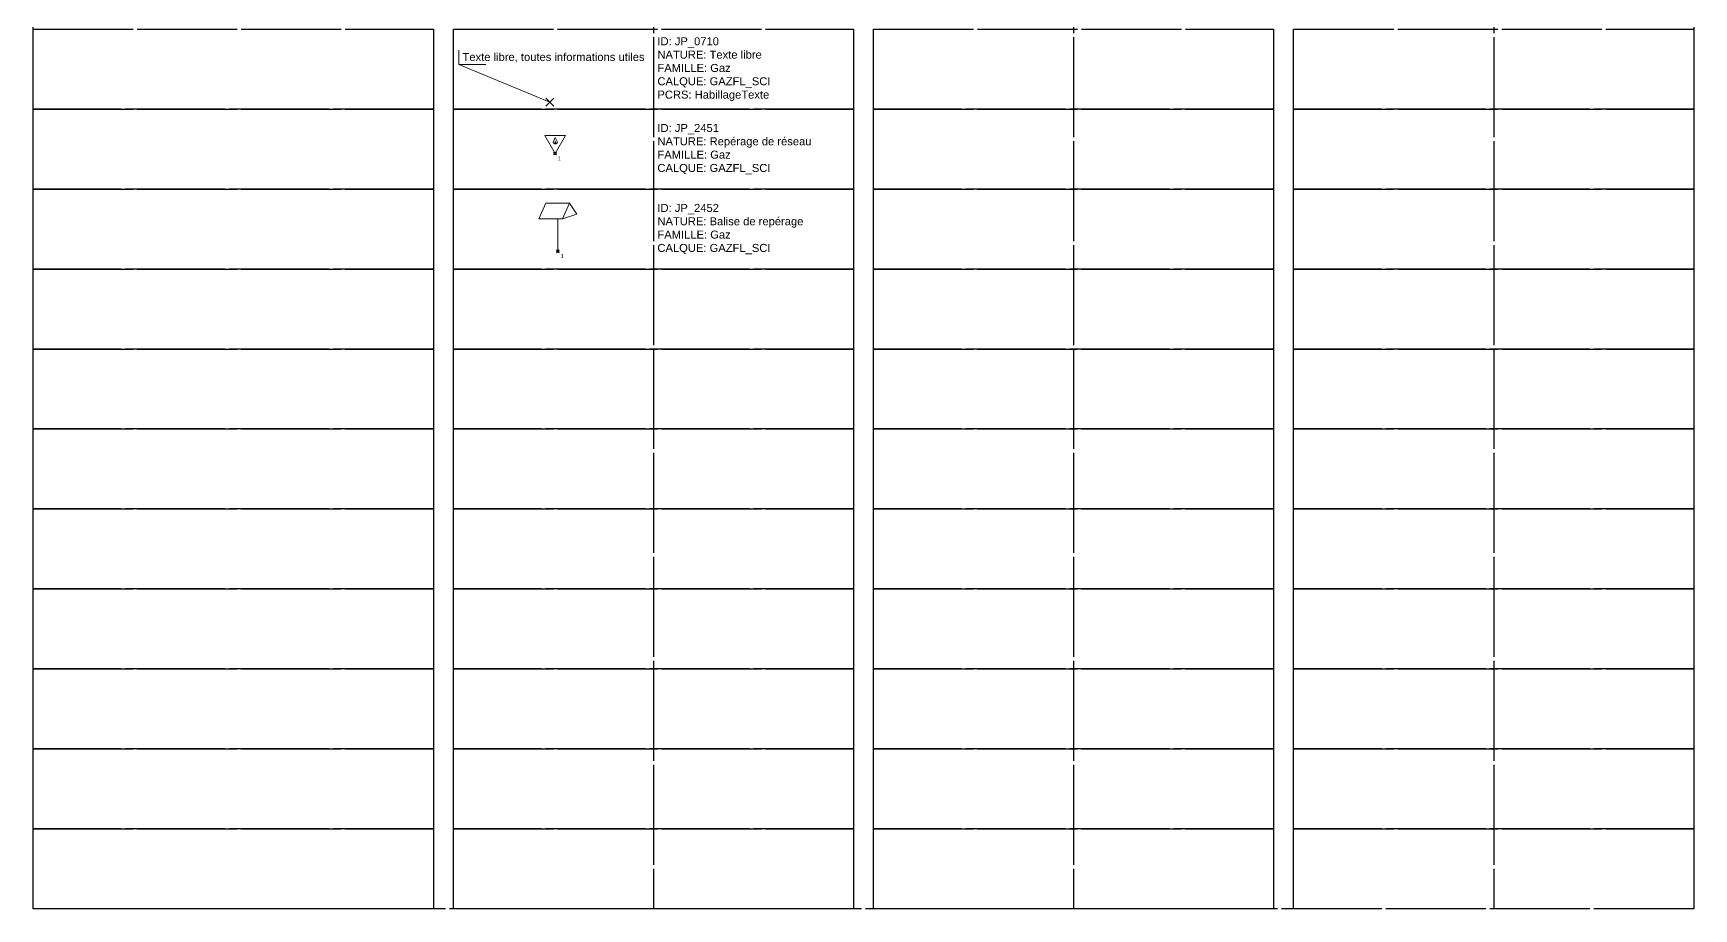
# Model space of a CAD drawing. Header units: metres. Extents: x 3067 to 3319, y 1703 to 1914.
# Drawn here: x 3235.05 to 3276.55, y 1810.56 to 1832.46 of the extents above; entities that cross this region are included whole.
import ezdxf

# ---------------------------------------------------------------- set-up
doc = ezdxf.new("R2010")
doc.units = ezdxf.units.M
doc.header["$PDMODE"] = 3
doc.header["$PDSIZE"] = 0.1
doc.linetypes.add('Socle_Continu', pattern=[2.5, 2.5, 0])
doc.layers.get('0').update_dxf_attribs({"lineweight": 30})
for name, color, linetype, lineweight in [('1', 7, 'Socle_Continu', 30), ('3_sens et nbr de points', 7, 'Socle_Continu', 5), ('GAZFL_SCI', 40, 'Socle_Continu', 13)]:
    doc.layers.add(name, color=color, linetype=linetype, lineweight=lineweight)
doc.styles.get("Standard").update_dxf_attribs({"font": 'arial.ttf'})

# ---------------------------------------------------------------- blocks, each defined once
blk = doc.blocks.new('*U271')
at = {"layer": 'GAZFL_SCI', "linetype": 'Socle_Continu'}
blk.add_line((-2.269, 0.943), (0, 0), dxfattribs=at)
at = {"layer": 'GAZFL_SCI', "linetype": 'Socle_Continu', "flags": 128}
blk.add_lwpolyline([(-1.596, 0.943), (-2.269, 0.943), (-2.269, 1.3)], dxfattribs=at)
at = {"layer": 'GAZFL_SCI', "linetype": 'Socle_Continu'}
blk.add_point((0, 0), dxfattribs=at)
blk.add_attdef('TXT', (-2.181, 1.03), '', height=0.2, dxfattribs=at)
at = {"layer": 'GAZFL_SCI', "linetype": 'Socle_Continu', "flags": 9}
for tag, p in [('NATURE', (1.967, -0.177)), ('ID', (1.967, 0.144)), ('FAMILLE', (1.967, -0.499)), ('CALQUE', (1.967, -0.82)), ('PCRS', (1.967, -1.141))]:
    blk.add_attdef(tag, p, '', height=0.2, dxfattribs=at)
blk = doc.blocks.new('JP_2451')
at = {"layer": 'GAZFL_SCI', "linetype": 'Socle_Continu'}
h = blk.add_hatch(color=256, dxfattribs=at)
edge = h.paths.add_edge_path()
edge.add_line((0.004, 0.33), (-0.019, 0.278))
edge.add_line((-0.019, 0.278), (-0.019, 0.272))
edge.add_ellipse((0.004, 0.274), major_axis=(-0.0234, 0), ratio=0.758629, start_angle=4.1368, end_angle=175.8632)
edge.add_line((0.028, 0.272), (0.028, 0.278))
edge.add_line((0.028, 0.278), (0.004, 0.33))
at = {"layer": 'GAZFL_SCI', "linetype": 'Socle_Continu', "flags": 128}
blk.add_lwpolyline([(-0.26, 0.45), (0.26, 0.45), (0, 0)], close=True, dxfattribs=at)
at = {"layer": 'GAZFL_SCI', "linetype": 'Socle_Continu'}
blk.add_lwpolyline([(0.055, 0.278), (0.055, 0.291), (0.004, 0.401), (-0.047, 0.291), (-0.047, 0.278, 0.066358), (-0.044, 0.271, 0.1059), (-0.032, 0.258, 0.086348), (-0.016, 0.249, 0.076263), (0.004, 0.246, 0.076263), (0.025, 0.249, 0.086348), (0.041, 0.258, 0.1059), (0.052, 0.271, 0.066358)], format="xyb", close=True, dxfattribs=at)
at = {"layer": 'GAZFL_SCI', "linetype": 'Socle_Continu', "flags": 9}
for tag, p in [('ID', (0.773, 0.677)), ('NATURE', (0.773, 0.356)), ('FAMILLE', (0.773, 0.035)), ('CALQUE', (0.773, -0.287))]:
    blk.add_attdef(tag, p, '', height=0.2, dxfattribs=at)
blk = doc.blocks.new('JP_2452')
at = {"layer": 'GAZFL_SCI', "linetype": 'Socle_Continu'}
for p, q in [((0.475, 0.926), (0.116, 0.816)), ((0, 0.816), (0, 0))]:
    blk.add_line(p, q, dxfattribs=at)
blk.add_lwpolyline([(0.296, 1.207), (-0.296, 1.207), (-0.475, 0.816), (0.116, 0.816)], close=True, dxfattribs=at)
at = {"layer": 'GAZFL_SCI', "linetype": 'Socle_Continu', "flags": 128}
blk.add_lwpolyline([(0.296, 1.207), (0.475, 0.926)], dxfattribs=at)
at = {"layer": 'GAZFL_SCI', "linetype": 'Socle_Continu', "flags": 9}
for tag, p in [('NATURE', (1.154, 0.687)), ('ID', (1.154, 1.008)), ('FAMILLE', (1.154, 0.366)), ('CALQUE', (1.154, 0.044))]:
    blk.add_attdef(tag, p, '', height=0.2, dxfattribs=at)

msp = doc.modelspace()

# ---------------------------------------------------------------- linework, layer by layer
at = {"linetype": 'Socle_Continu'}
for p, q in [((3250.549, 1850.56), (3250.549, 1810.56)), ((3261.049, 1850.56), (3261.049, 1810.56)), ((3271.549, 1850.56), (3271.549, 1810.56))]:
    msp.add_line(p, q, dxfattribs=at)
for points in [[(3235.049, 1832.56), (3245.049, 1832.56), (3245.049, 1830.56), (3235.049, 1830.56)], [(3245.549, 1832.56), (3255.549, 1832.56), (3255.549, 1830.56), (3245.549, 1830.56)], [(3256.049, 1832.56), (3266.049, 1832.56), (3266.049, 1830.56), (3256.049, 1830.56)], [(3266.549, 1832.56), (3276.549, 1832.56), (3276.549, 1830.56), (3266.549, 1830.56)], [(3235.049, 1830.56), (3245.049, 1830.56), (3245.049, 1828.56), (3235.049, 1828.56)], [(3245.549, 1830.56), (3255.549, 1830.56), (3255.549, 1828.56), (3245.549, 1828.56)], [(3256.049, 1830.56), (3266.049, 1830.56), (3266.049, 1828.56), (3256.049, 1828.56)], [(3266.549, 1830.56), (3276.549, 1830.56), (3276.549, 1828.56), (3266.549, 1828.56)], [(3235.049, 1828.56), (3245.049, 1828.56), (3245.049, 1826.56), (3235.049, 1826.56)], [(3245.549, 1828.56), (3255.549, 1828.56), (3255.549, 1826.56), (3245.549, 1826.56)], [(3256.049, 1828.56), (3266.049, 1828.56), (3266.049, 1826.56), (3256.049, 1826.56)], [(3266.549, 1828.56), (3276.549, 1828.56), (3276.549, 1826.56), (3266.549, 1826.56)], [(3235.049, 1826.56), (3245.049, 1826.56), (3245.049, 1824.56), (3235.049, 1824.56)], [(3245.549, 1826.56), (3255.549, 1826.56), (3255.549, 1824.56), (3245.549, 1824.56)], [(3256.049, 1826.56), (3266.049, 1826.56), (3266.049, 1824.56), (3256.049, 1824.56)], [(3266.549, 1826.56), (3276.549, 1826.56), (3276.549, 1824.56), (3266.549, 1824.56)], [(3235.049, 1824.56), (3245.049, 1824.56), (3245.049, 1822.56), (3235.049, 1822.56)], [(3245.549, 1824.56), (3255.549, 1824.56), (3255.549, 1822.56), (3245.549, 1822.56)], [(3256.049, 1824.56), (3266.049, 1824.56), (3266.049, 1822.56), (3256.049, 1822.56)], [(3266.549, 1824.56), (3276.549, 1824.56), (3276.549, 1822.56), (3266.549, 1822.56)], [(3235.049, 1822.56), (3245.049, 1822.56), (3245.049, 1820.56), (3235.049, 1820.56)], [(3245.549, 1822.56), (3255.549, 1822.56), (3255.549, 1820.56), (3245.549, 1820.56)], [(3256.049, 1822.56), (3266.049, 1822.56), (3266.049, 1820.56), (3256.049, 1820.56)], [(3266.549, 1822.56), (3276.549, 1822.56), (3276.549, 1820.56), (3266.549, 1820.56)], [(3235.049, 1820.56), (3245.049, 1820.56), (3245.049, 1818.56), (3235.049, 1818.56)], [(3245.549, 1820.56), (3255.549, 1820.56), (3255.549, 1818.56), (3245.549, 1818.56)], [(3256.049, 1820.56), (3266.049, 1820.56), (3266.049, 1818.56), (3256.049, 1818.56)], [(3266.549, 1820.56), (3276.549, 1820.56), (3276.549, 1818.56), (3266.549, 1818.56)], [(3235.049, 1818.56), (3245.049, 1818.56), (3245.049, 1816.56), (3235.049, 1816.56)], [(3245.549, 1818.56), (3255.549, 1818.56), (3255.549, 1816.56), (3245.549, 1816.56)], [(3256.049, 1818.56), (3266.049, 1818.56), (3266.049, 1816.56), (3256.049, 1816.56)], [(3266.549, 1818.56), (3276.549, 1818.56), (3276.549, 1816.56), (3266.549, 1816.56)], [(3235.049, 1816.56), (3245.049, 1816.56), (3245.049, 1814.56), (3235.049, 1814.56)], [(3245.549, 1816.56), (3255.549, 1816.56), (3255.549, 1814.56), (3245.549, 1814.56)], [(3256.049, 1816.56), (3266.049, 1816.56), (3266.049, 1814.56), (3256.049, 1814.56)], [(3266.549, 1816.56), (3276.549, 1816.56), (3276.549, 1814.56), (3266.549, 1814.56)], [(3235.049, 1814.56), (3245.049, 1814.56), (3245.049, 1812.56), (3235.049, 1812.56)], [(3245.549, 1814.56), (3255.549, 1814.56), (3255.549, 1812.56), (3245.549, 1812.56)], [(3256.049, 1814.56), (3266.049, 1814.56), (3266.049, 1812.56), (3256.049, 1812.56)], [(3266.549, 1814.56), (3276.549, 1814.56), (3276.549, 1812.56), (3266.549, 1812.56)], [(3235.049, 1812.56), (3245.049, 1812.56), (3245.049, 1810.56), (3235.049, 1810.56)], [(3245.549, 1812.56), (3255.549, 1812.56), (3255.549, 1810.56), (3245.549, 1810.56)], [(3256.049, 1812.56), (3266.049, 1812.56), (3266.049, 1810.56), (3256.049, 1810.56)], [(3266.549, 1812.56), (3276.549, 1812.56), (3276.549, 1810.56), (3266.549, 1810.56)]]:
    msp.add_lwpolyline(points, close=True, dxfattribs=at)
at = {"layer": '1', "color": 40, "linetype": 'Socle_Continu', "true_color": 0xffbf00}
msp.add_lwpolyline([(3235.049, 1853.253), (3276.549, 1853.253), (3276.549, 1810.56), (3235.049, 1810.56)], close=True, dxfattribs=at)
at = {"layer": '3_sens et nbr de points', "linetype": 'Socle_Continu'}
for p, q in [((3248.056, 1829.484), (3248.127, 1829.413)), ((3248.056, 1829.413), (3248.127, 1829.484)), ((3248.124, 1827.04), (3248.195, 1826.969)), ((3248.124, 1826.969), (3248.195, 1827.04))]:
    msp.add_line(p, q, dxfattribs=at)
for centre in [(3248.092, 1829.449), (3248.159, 1827.004)]:
    msp.add_circle(centre, 0.025, dxfattribs=at)

# ---------------------------------------------------------------- block references
at = {"layer": 'GAZFL_SCI', "linetype": 'Socle_Continu'}
msp.add_blockref('*U271', (3247.959, 1830.735), dxfattribs=at).add_auto_attribs({'TXT': 'Texte libre, toutes informations utiles'})
for name, p in [('JP_2451', (3248.093, 1829.447)), ('JP_2452', (3248.159, 1827.004))]:
    msp.add_blockref(name, p, dxfattribs=at)

# ---------------------------------------------------------------- texts
at = {"linetype": 'Socle_Continu', "char_height": 0.2, "width": 4.9, "attachment_point": 4}
for s, insert in [('ID: JP_0710\\PNATURE: Texte libre\\PFAMILLE: Gaz\\PCALQUE: GAZFL_SCI\\PPCRS: HabillageTexte', (3250.649, 1831.56)), ('ID: JP_2451\\PNATURE: Repérage de réseau\\PFAMILLE: Gaz\\PCALQUE: GAZFL_SCI', (3250.649, 1829.56)), ('ID: JP_2452\\PNATURE: Balise de repérage\\PFAMILLE: Gaz\\PCALQUE: GAZFL_SCI', (3250.649, 1827.56))]:
    msp.add_mtext(s, dxfattribs=dict(at, insert=insert))
at = {"layer": '3_sens et nbr de points', "linetype": 'Socle_Continu', "char_height": 0.1, "attachment_point": 1}
for insert in [(3248.162, 1829.378), (3248.23, 1826.934)]:
    msp.add_mtext_dynamic_manual_height_columns('1', width=0.17351, gutter_width=1, heights=[0], dxfattribs=dict(at, insert=insert))

doc.saveas('drawing.dxf')
